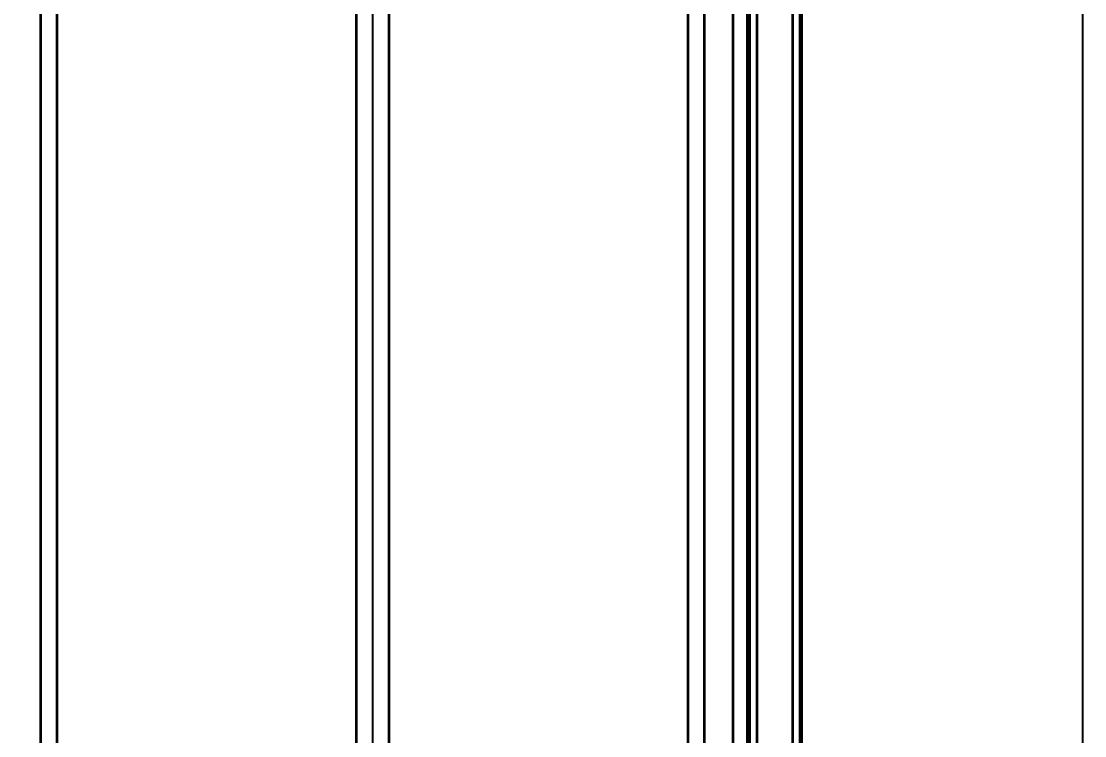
# Model space of a CAD drawing. Header units: millimetres. Extents: x 68 to 2000, y 100 to 2870.
# Drawn here: x 624.8 to 699.4, y 1732.1 to 1782.2 of the extents above; entities that cross this region are included whole.
import ezdxf

# ---------------------------------------------------------------- set-up
doc = ezdxf.new("R2010")
doc.units = ezdxf.units.MM
doc.header["$LTSCALE"] = 10
for name, color, linetype, lineweight in [('_Sichtbarkanten', 7, 'Continuous', 25), ('Bemaßung (ISO)', 7, 'Continuous', 25), ('Sichtbar schmal (ISO)', 7, 'Continuous', 35)]:
    doc.layers.add(name, color=color, linetype=linetype, lineweight=lineweight)
doc.styles.add('Notiztext (DIN)', font='verdana.ttf')
doc.dimstyles.new('Standard (DIN)', dxfattribs={"dimscale": 10, "dimtxt": 2.5, "dimasz": 2.5, "dimexe": 2, "dimexo": 4, "dimgap": 0.5, "dimtad": 1, "dimdec": 1, "dimrnd": 1e-08, "dimtxsty": 'Notiztext (DIN)', "dimcen": 0.09, "dimclrd": 256, "dimclre": 256, "dimclrt": 256, "dimadec": 0, "dimazin": 2, "dimtfac": 1, "dimtmove": 0, "dimatfit": 3, "dimfxl": 0, "dimtolj": 1, "dimtzin": 0, "dimlwd": -1, "dimlwe": -1, "dimarcsym": 0})

# ---------------------------------------------------------------- blocks, each defined once
blk = doc.blocks.new('*D75')
at = {"layer": 'Bemaßung (ISO)', "transparency": 16777216}
for p, q in [((649.429, 1980.97), (649.429, 1401.783)), ((589.279, 1533.67), (589.279, 1401.783)), ((564.279, 1421.783), (539.279, 1421.783)), ((589.279, 1421.783), (614.279, 1421.783)), ((614.279, 1421.783), (624.429, 1421.783)), ((649.429, 1421.783), (624.429, 1421.783)), ((674.429, 1421.783), (699.429, 1421.783))]:
    blk.add_line(p, q, dxfattribs=at)
for points in [[(564.279, 1425.95), (564.279, 1417.616), (589.279, 1421.783)], [(674.429, 1425.95), (674.429, 1417.616), (649.429, 1421.783)]]:
    blk.add_solid(points, dxfattribs=at)
at = {"layer": 'Defpoints', "color": 0, "transparency": 16777216}
for p in [(649.429, 2020.97), (589.279, 1573.67), (649.429, 1421.783)]:
    blk.add_point(p, dxfattribs=at)
at = {"layer": 'Bemaßung (ISO)', "transparency": 16777216, "insert": (599.778, 1452.807), "char_height": 25, "attachment_point": 1, "style": 'Notiztext (DIN)'}
blk.add_mtext('\\A1;60', dxfattribs=at)

msp = doc.modelspace()

# ---------------------------------------------------------------- linework, layer by layer
at = {"layer": '_Sichtbarkanten'}
for p, q in [((699.279, 2573.67), (699.279, 1573.67)), ((679.579, 2520.47), (679.579, 1626.87))]:
    msp.add_line(p, q, dxfattribs=at)
at = {"layer": 'Sichtbar schmal (ISO)'}
for p, q in [((675.921, 1625.678), (675.921, 2521.662)), ((676.421, 2521.662), (676.421, 1625.678)), ((678.938, 1625.661), (678.938, 2521.679)), ((679.438, 2521.679), (679.438, 1625.661)), ((674.706, 1976.048), (674.738, 1625.856)), ((675.706, 1976.053), (675.738, 1625.861)), ((626.157, 1678.345), (626.157, 1798.991)), ((627.298, 1678.346), (627.298, 1798.991)), ((671.561, 1798.991), (671.561, 1678.346)), ((672.702, 1798.991), (672.702, 1678.345)), ((648.288, 1783.576), (648.288, 1693.771)), ((650.571, 1783.576), (650.571, 1693.771))]:
    msp.add_line(p, q, dxfattribs=at)

# ---------------------------------------------------------------- dimensions: what is measured, and where the dimension line sits
at = {"layer": 'Bemaßung (ISO)'}
dim = msp.add_linear_dim(base=(649.429, 1421.783), p1=(589.279, 1573.67), p2=(649.429, 2020.97), angle=180, dimstyle='Standard (DIN)', override={"dimdec": 0, "dimtp": 0, "dimtm": 0, "dimtdec": 0, "dimtofl": 0}, dxfattribs=at)
dim.commit()
dim.dimension.update_dxf_attribs({"geometry": '*D75', "text_midpoint": (619.354, 1421.783), "dimtype": 160})

doc.saveas('drawing.dxf')
